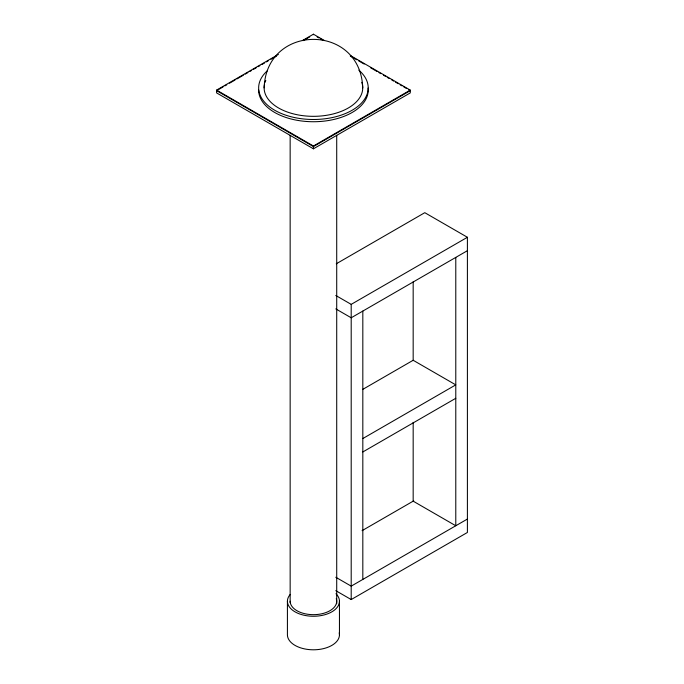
<?xml version="1.0" encoding="UTF-8"?>
<svg xmlns="http://www.w3.org/2000/svg" width="684" height="684" viewBox="0 0 684 684"><rect width="100%" height="100%" fill="white"/><g stroke="black" fill="none" stroke-linecap="round" stroke-linejoin="round"><path stroke-width="1.03" d="M264.135 87.868C266.281 23.23 360.588 23.23 362.734 87.868M350.319 55.498L410.272 90.108L410.272 92.904L313.434 148.813L216.597 92.904L216.597 90.108L278.388 54.429M302.371 40.587L313.434 34.2L324.498 40.587M223.052 86.936L216.597 90.664L313.434 146.573L410.272 90.664L408.425 89.604M224.899 85.876L226.746 84.807M229.508 83.209L235.048 80.019M236.886 78.951L243.342 75.223M245.188 74.163L247.959 72.564M249.797 71.495L251.644 70.435M253.49 69.366L256.252 67.767M258.099 66.707L259.946 65.638M261.792 64.578L264.554 62.979M266.401 61.911L268.248 60.85M271.009 59.251L272.856 58.183M274.703 57.123L276.541 56.054M303.286 40.612L309.741 36.885M216.597 90.108L313.434 146.017L410.272 90.108M336.263 263.793L424.79 212.681L467.403 237.28L467.403 532.468L351.2 599.56L335.784 590.66M335.784 295.471L351.2 304.363L467.403 237.28M467.403 250.695L351.2 317.786L335.784 308.886M362.554 389.504L413.17 360.271L455.783 384.87L362.819 438.547M362.819 451.962L455.783 398.293M362.084 530.656L413.726 500.842M467.403 519.053L351.2 586.137L335.784 577.245M317.119 36.885L318.966 37.953M320.813 39.022L322.66 40.082M350.319 56.054L356.783 59.782M358.621 60.85L364.153 64.04M370.608 67.767L377.064 71.495M378.91 72.564L380.757 73.624M383.527 75.223L385.366 76.292M387.212 77.352L389.059 78.421M391.821 80.019L393.668 81.08M395.514 82.148L398.276 83.747M400.123 84.807L401.97 85.876M403.817 86.936L406.578 88.535M455.783 257.406L455.783 525.757L413.17 501.158L413.17 422.353M413.17 281.791L413.17 360.596M362.819 311.075L362.819 579.433M351.2 304.363L351.2 599.56M339.452 601.236L339.452 634.778M336.716 135.312L336.716 603.733M313.434 34.2L313.434 34.756M313.434 146.017L313.434 148.813M290.153 135.312L290.153 602.664M287.417 601.236L287.417 634.778A26.018 15.022 0 0 0 315.136 649.766A26.018 15.022 0 0 0 339.23 632.82M335.964 593.721A26.018 15.022 0 0 1 314.11 616.25A26.018 15.022 0 0 1 290.255 594.413M336.263 598.611A23.282 13.441 0 0 1 315.717 614.608A23.282 13.441 0 0 1 290.153 601.236M358.809 70.153A54.78 31.626 0 0 1 349.952 111.441A54.78 31.626 0 0 1 277.892 111.937A54.78 31.626 0 0 1 267.341 70.777M361.785 82.311A49.299 28.463 0 0 1 315.05 116.314A49.299 28.463 0 0 1 264.554 84.158M265.084 82.311A49.299 28.463 0 0 1 265.811 80.507M368.095 88.048A54.78 31.626 0 0 1 315.221 121.718A54.78 31.626 0 0 1 258.655 90.108"/></g></svg>
